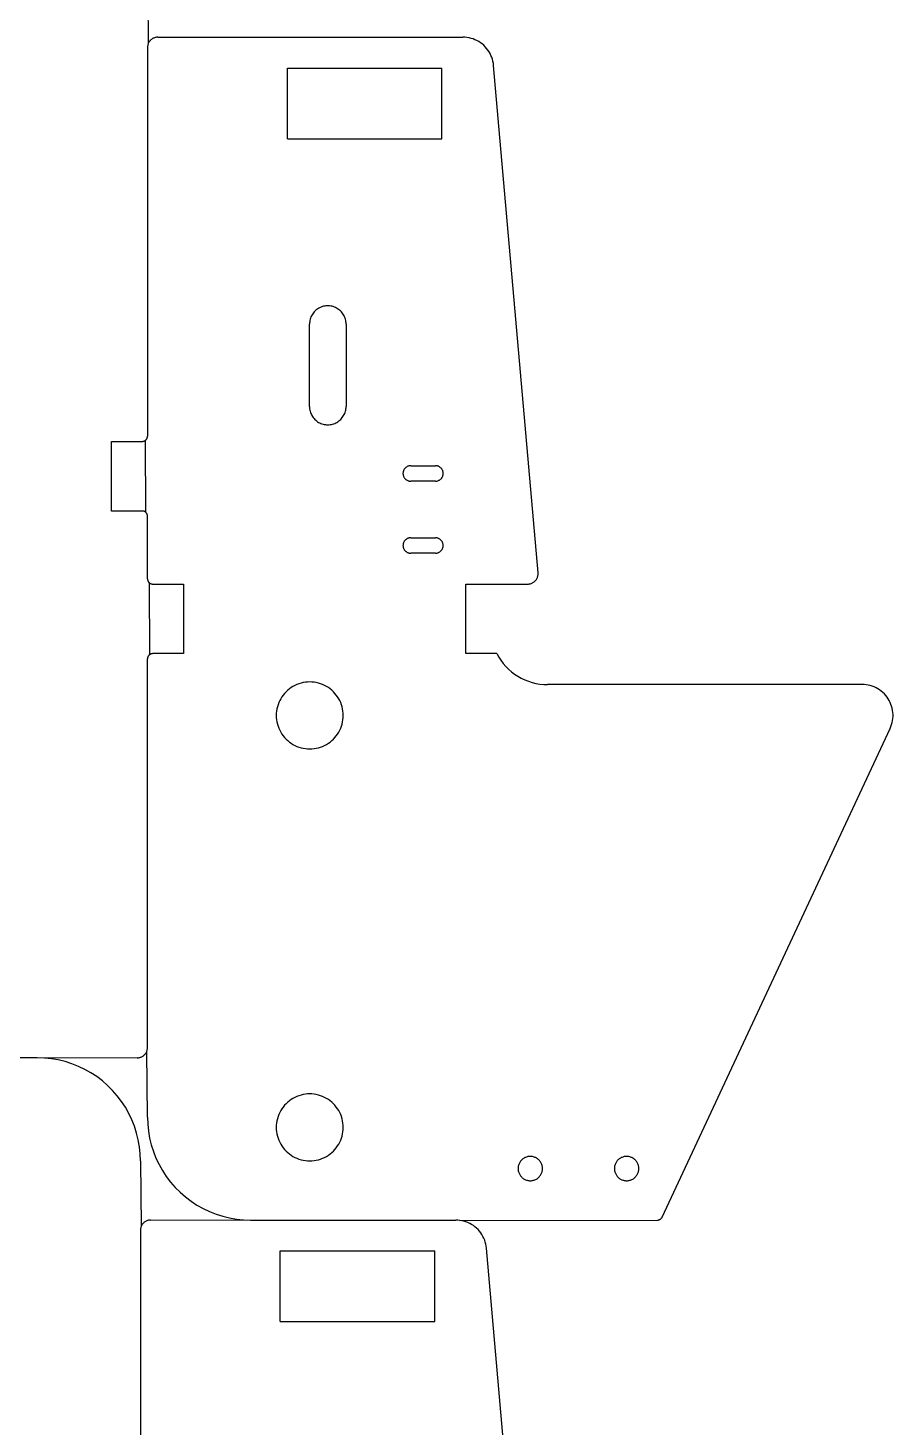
# Model space of a CAD drawing. Extents: x -22.1 to 21.9, y -13.2 to 13.2.
# Drawn here: x 13.23 to 16.53, y 4.77 to 10.12 of the extents above; entities that cross this region are included whole.
import ezdxf

# ---------------------------------------------------------------- set-up
doc = ezdxf.new("R2010")
doc.units = 0
doc.header["$MEASUREMENT"] = 0
doc.layers.get('0').update_dxf_attribs({"linetype": 'CONTINUOUS'})

msp = doc.modelspace()

# ---------------------------------------------------------------- linework, layer by layer
for p, q in [((13.6836, 10.3117), (13.6866, 10.0609)), ((13.685, 10.056), (13.6844, 10.0535)), ((13.6857, 10.0585), (13.685, 10.056)), ((13.6866, 10.0609), (13.6857, 10.0585)), ((13.6877, 10.0632), (13.6866, 10.0609)), ((13.6889, 10.0655), (13.6877, 10.0632)), ((13.6903, 10.0677), (13.6889, 10.0655)), ((13.6918, 10.0698), (13.6903, 10.0677)), ((13.6934, 10.0718), (13.6918, 10.0698)), ((13.6952, 10.0737), (13.6934, 10.0718)), ((13.6971, 10.0754), (13.6952, 10.0737)), ((13.6991, 10.0771), (13.6971, 10.0754)), ((13.7011, 10.0786), (13.6991, 10.0771)), ((13.7033, 10.0799), (13.7011, 10.0786)), ((13.7056, 10.0811), (13.7033, 10.0799)), ((13.708, 10.0822), (13.7056, 10.0811)), ((13.7104, 10.0831), (13.708, 10.0822)), ((13.7128, 10.0838), (13.7104, 10.0831)), ((13.7153, 10.0844), (13.7128, 10.0838)), ((13.7179, 10.0848), (13.7153, 10.0844)), ((13.7204, 10.0851), (13.7179, 10.0848)), ((13.723, 10.0852), (13.7204, 10.0851)), ((13.723, 10.0852), (14.8886, 10.0852)), ((14.8965, 10.0849), (14.8886, 10.0852)), ((14.9045, 10.0841), (14.8965, 10.0849)), ((14.9123, 10.0828), (14.9045, 10.0841)), ((14.9201, 10.0809), (14.9123, 10.0828)), ((14.9277, 10.0785), (14.9201, 10.0809)), ((14.9351, 10.0757), (14.9277, 10.0785)), ((14.9423, 10.0723), (14.9351, 10.0757)), ((14.9493, 10.0684), (14.9423, 10.0723)), ((14.956, 10.0641), (14.9493, 10.0684)), ((14.9623, 10.0593), (14.956, 10.0641)), ((14.9684, 10.0542), (14.9623, 10.0593)), ((13.6837, 10.0484), (13.6836, 10.0458)), ((13.6836, 10.0458), (13.6836, 8.5597)), ((13.684, 10.051), (13.6837, 10.0484)), ((13.6844, 10.0535), (13.684, 10.051)), ((14.9741, 10.0486), (14.9684, 10.0542)), ((14.9794, 10.0426), (14.9741, 10.0486)), ((14.9843, 10.0363), (14.9794, 10.0426)), ((14.9887, 10.0297), (14.9843, 10.0363)), ((14.9927, 10.0229), (14.9887, 10.0297)), ((14.9962, 10.0157), (14.9927, 10.0229)), ((14.9993, 10.0084), (14.9962, 10.0157)), ((15.0018, 10.0008), (14.9993, 10.0084)), ((14.2185, 9.6971), (14.2185, 9.9671)), ((14.2185, 9.9671), (14.809, 9.9671)), ((14.809, 9.6971), (14.809, 9.9671)), ((15.0038, 9.9931), (15.0018, 10.0008)), ((15.0053, 9.9853), (15.0038, 9.9931)), ((15.0063, 9.9774), (15.0053, 9.9853)), ((15.176, 8.0375), (15.0063, 9.9774)), ((14.2185, 9.6971), (14.809, 9.6971)), ((14.3275, 9.0418), (14.324, 9.0386)), ((14.3312, 9.0447), (14.3275, 9.0418)), ((14.335, 9.0473), (14.3312, 9.0447)), ((14.339, 9.0497), (14.335, 9.0473)), ((14.3432, 9.0518), (14.339, 9.0497)), ((14.3475, 9.0536), (14.3432, 9.0518)), ((14.3519, 9.0552), (14.3475, 9.0536)), ((14.3564, 9.0564), (14.3519, 9.0552)), ((14.361, 9.0573), (14.3564, 9.0564)), ((14.3656, 9.0579), (14.361, 9.0573)), ((14.3703, 9.0583), (14.3656, 9.0579)), ((14.375, 9.0583), (14.3703, 9.0583)), ((14.3796, 9.0579), (14.375, 9.0583)), ((14.3842, 9.0573), (14.3796, 9.0579)), ((14.3888, 9.0564), (14.3842, 9.0573)), ((14.3933, 9.0552), (14.3888, 9.0564)), ((14.3977, 9.0536), (14.3933, 9.0552)), ((14.402, 9.0518), (14.3977, 9.0536)), ((14.4062, 9.0497), (14.402, 9.0518)), ((14.4102, 9.0473), (14.4062, 9.0497)), ((14.4141, 9.0447), (14.4102, 9.0473)), ((14.4177, 9.0418), (14.4141, 9.0447)), ((14.4212, 9.0386), (14.4177, 9.0418)), ((14.3029, 8.9931), (14.3027, 8.9884)), ((14.3027, 8.6735), (14.3027, 8.9884)), ((14.3034, 8.9977), (14.3029, 8.9931)), ((14.3041, 9.0023), (14.3034, 8.9977)), ((14.3052, 9.0069), (14.3041, 9.0023)), ((14.3066, 9.0113), (14.3052, 9.0069)), ((14.3083, 9.0157), (14.3066, 9.0113)), ((14.3103, 9.0199), (14.3083, 9.0157)), ((14.3125, 9.024), (14.3103, 9.0199)), ((14.315, 9.028), (14.3125, 9.024)), ((14.3178, 9.0317), (14.315, 9.028)), ((14.3208, 9.0353), (14.3178, 9.0317)), ((14.324, 9.0386), (14.3208, 9.0353)), ((14.4245, 9.0353), (14.4212, 9.0386)), ((14.4275, 9.0317), (14.4245, 9.0353)), ((14.4302, 9.028), (14.4275, 9.0317)), ((14.4328, 9.024), (14.4302, 9.028)), ((14.435, 9.0199), (14.4328, 9.024)), ((14.437, 9.0157), (14.435, 9.0199)), ((14.4386, 9.0113), (14.437, 9.0157)), ((14.44, 9.0069), (14.4386, 9.0113)), ((14.4411, 9.0023), (14.44, 9.0069)), ((14.4419, 8.9977), (14.4411, 9.0023)), ((14.4423, 8.9931), (14.4419, 8.9977)), ((14.4425, 8.9884), (14.4423, 8.9931)), ((14.4425, 8.9884), (14.4425, 8.6735)), ((14.3027, 8.6735), (14.3029, 8.6689)), ((14.3029, 8.6689), (14.3033, 8.6643)), ((14.4419, 8.6643), (14.4424, 8.6689)), ((14.4424, 8.6689), (14.4425, 8.6735)), ((14.3033, 8.6643), (14.3041, 8.6598)), ((14.3041, 8.6598), (14.3051, 8.6554)), ((14.3051, 8.6554), (14.3065, 8.651)), ((14.3065, 8.651), (14.3081, 8.6467)), ((14.3081, 8.6467), (14.3099, 8.6425)), ((14.3099, 8.6425), (14.3121, 8.6385)), ((14.3121, 8.6385), (14.3145, 8.6346)), ((14.3145, 8.6346), (14.3172, 8.6309)), ((14.3172, 8.6309), (14.3201, 8.6274)), ((14.3201, 8.6274), (14.3232, 8.624)), ((14.3232, 8.624), (14.3265, 8.6209)), ((14.3265, 8.6209), (14.3301, 8.618)), ((14.3301, 8.618), (14.3338, 8.6153)), ((14.3338, 8.6153), (14.3377, 8.6129)), ((14.3377, 8.6129), (14.3417, 8.6108)), ((14.4035, 8.6108), (14.4076, 8.6129)), ((14.4076, 8.6129), (14.4114, 8.6153)), ((14.4114, 8.6153), (14.4152, 8.618)), ((14.4152, 8.618), (14.4187, 8.6209)), ((14.4187, 8.6209), (14.422, 8.624)), ((14.422, 8.624), (14.4252, 8.6274)), ((14.4252, 8.6274), (14.4281, 8.6309)), ((14.4281, 8.6309), (14.4307, 8.6346)), ((14.4307, 8.6346), (14.4331, 8.6385)), ((14.4331, 8.6385), (14.4353, 8.6425)), ((14.4353, 8.6425), (14.4372, 8.6467)), ((14.4372, 8.6467), (14.4388, 8.651)), ((14.4388, 8.651), (14.4401, 8.6554)), ((14.4401, 8.6554), (14.4412, 8.6598)), ((14.4412, 8.6598), (14.4419, 8.6643)), ((13.6835, 8.5571), (13.6836, 8.5584)), ((13.6836, 8.5584), (13.6836, 8.5597)), ((14.3417, 8.6108), (14.3459, 8.6089)), ((14.3459, 8.6089), (14.3502, 8.6073)), ((14.3502, 8.6073), (14.3545, 8.606)), ((14.3545, 8.606), (14.359, 8.6049)), ((14.359, 8.6049), (14.3635, 8.6042)), ((14.3635, 8.6042), (14.3681, 8.6037)), ((14.3681, 8.6037), (14.3726, 8.6036)), ((14.3726, 8.6036), (14.3772, 8.6037)), ((14.3772, 8.6037), (14.3817, 8.6042)), ((14.3817, 8.6042), (14.3863, 8.6049)), ((14.3863, 8.6049), (14.3907, 8.606)), ((14.3907, 8.606), (14.3951, 8.6073)), ((14.3951, 8.6073), (14.3994, 8.6089)), ((14.3994, 8.6089), (14.4035, 8.6108)), ((13.5459, 8.2739), (13.5459, 8.54)), ((13.5459, 8.54), (13.664, 8.54)), ((13.664, 8.54), (13.6653, 8.5401)), ((13.6653, 8.5401), (13.6665, 8.5402)), ((13.6665, 8.5402), (13.6678, 8.5404)), ((13.6678, 8.5404), (13.6691, 8.5407)), ((13.6691, 8.5407), (13.6703, 8.5411)), ((13.6703, 8.5411), (13.6715, 8.5415)), ((13.6715, 8.5415), (13.6727, 8.5421)), ((13.6727, 8.5421), (13.6738, 8.5427)), ((13.6738, 8.5427), (13.6749, 8.5434)), ((13.6749, 8.5434), (13.6759, 8.5441)), ((13.6759, 8.5441), (13.6769, 8.5449)), ((13.6774, 8.2686), (13.6759, 8.5441)), ((13.6769, 8.5449), (13.6779, 8.5458)), ((13.6779, 8.5458), (13.6788, 8.5467)), ((13.6788, 8.5467), (13.6796, 8.5477)), ((13.6796, 8.5477), (13.6803, 8.5488)), ((13.6803, 8.5488), (13.681, 8.5499)), ((13.681, 8.5499), (13.6816, 8.551)), ((13.6816, 8.551), (13.6821, 8.5522)), ((13.6821, 8.5522), (13.6826, 8.5534)), ((13.6826, 8.5534), (13.683, 8.5546)), ((13.683, 8.5546), (13.6833, 8.5559)), ((13.6833, 8.5559), (13.6835, 8.5571)), ((14.6602, 8.4205), (14.66, 8.4185)), ((14.66, 8.4185), (14.66, 8.4166)), ((14.66, 8.4166), (14.6602, 8.4146)), ((14.6604, 8.4225), (14.6602, 8.4205)), ((14.6602, 8.4146), (14.6604, 8.4126)), ((14.6608, 8.4244), (14.6604, 8.4225)), ((14.6604, 8.4126), (14.6608, 8.4107)), ((14.6614, 8.4263), (14.6608, 8.4244)), ((14.6608, 8.4107), (14.6614, 8.4088)), ((14.662, 8.4282), (14.6614, 8.4263)), ((14.6614, 8.4088), (14.662, 8.4069)), ((14.6628, 8.43), (14.662, 8.4282)), ((14.662, 8.4069), (14.6628, 8.4051)), ((14.6637, 8.4317), (14.6628, 8.43)), ((14.6628, 8.4051), (14.6637, 8.4034)), ((14.6647, 8.4334), (14.6637, 8.4317)), ((14.6637, 8.4034), (14.6647, 8.4017)), ((14.6658, 8.4351), (14.6647, 8.4334)), ((14.6647, 8.4017), (14.6658, 8.4)), ((14.667, 8.4366), (14.6658, 8.4351)), ((14.6658, 8.4), (14.667, 8.3985)), ((14.6683, 8.4381), (14.667, 8.4366)), ((14.667, 8.3985), (14.6683, 8.397)), ((14.6697, 8.4394), (14.6683, 8.4381)), ((14.6713, 8.4407), (14.6697, 8.4394)), ((14.6728, 8.4419), (14.6713, 8.4407)), ((14.6745, 8.443), (14.6728, 8.4419)), ((14.6762, 8.4439), (14.6745, 8.443)), ((14.678, 8.4447), (14.6762, 8.4439)), ((14.6799, 8.4454), (14.678, 8.4447)), ((14.6818, 8.446), (14.6799, 8.4454)), ((14.6837, 8.4465), (14.6818, 8.446)), ((14.6856, 8.4468), (14.6837, 8.4465)), ((14.6876, 8.447), (14.6856, 8.4468)), ((14.6896, 8.4471), (14.6876, 8.447)), ((14.6896, 8.4471), (14.784, 8.4471)), ((14.786, 8.447), (14.784, 8.4471)), ((14.788, 8.4468), (14.786, 8.447)), ((14.7899, 8.4465), (14.788, 8.4468)), ((14.7918, 8.446), (14.7899, 8.4465)), ((14.7937, 8.4454), (14.7918, 8.446)), ((14.7956, 8.4447), (14.7937, 8.4454)), ((14.7974, 8.4439), (14.7956, 8.4447)), ((14.7991, 8.443), (14.7974, 8.4439)), ((14.8008, 8.4419), (14.7991, 8.443)), ((14.8023, 8.4407), (14.8008, 8.4419)), ((14.8038, 8.4394), (14.8023, 8.4407)), ((14.8053, 8.4381), (14.8038, 8.4394)), ((14.8066, 8.4366), (14.8053, 8.4381)), ((14.8053, 8.397), (14.8066, 8.3985)), ((14.8078, 8.4351), (14.8066, 8.4366)), ((14.8066, 8.3985), (14.8078, 8.4)), ((14.8089, 8.4334), (14.8078, 8.4351)), ((14.8078, 8.4), (14.8089, 8.4017)), ((14.8099, 8.4317), (14.8089, 8.4334)), ((14.8089, 8.4017), (14.8099, 8.4034)), ((14.8108, 8.43), (14.8099, 8.4317)), ((14.8099, 8.4034), (14.8108, 8.4051)), ((14.8116, 8.4282), (14.8108, 8.43)), ((14.8108, 8.4051), (14.8116, 8.4069)), ((14.8122, 8.4263), (14.8116, 8.4282)), ((14.8116, 8.4069), (14.8122, 8.4088)), ((14.8128, 8.4244), (14.8122, 8.4263)), ((14.8122, 8.4088), (14.8128, 8.4107)), ((14.8132, 8.4225), (14.8128, 8.4244)), ((14.8128, 8.4107), (14.8132, 8.4126)), ((14.8134, 8.4205), (14.8132, 8.4225)), ((14.8132, 8.4126), (14.8134, 8.4146)), ((14.8136, 8.4185), (14.8134, 8.4205)), ((14.8134, 8.4146), (14.8136, 8.4166)), ((14.8136, 8.4166), (14.8136, 8.4185)), ((14.6683, 8.397), (14.6697, 8.3956)), ((14.6697, 8.3956), (14.6713, 8.3944)), ((14.6713, 8.3944), (14.6728, 8.3932)), ((14.6728, 8.3932), (14.6745, 8.3921)), ((14.6745, 8.3921), (14.6762, 8.3912)), ((14.6762, 8.3912), (14.678, 8.3904)), ((14.678, 8.3904), (14.6799, 8.3897)), ((14.6799, 8.3897), (14.6818, 8.3891)), ((14.6818, 8.3891), (14.6837, 8.3886)), ((14.6837, 8.3886), (14.6856, 8.3883)), ((14.6856, 8.3883), (14.6876, 8.3881)), ((14.6876, 8.3881), (14.6896, 8.388)), ((14.784, 8.388), (14.6896, 8.388)), ((14.784, 8.388), (14.786, 8.3881)), ((14.786, 8.3881), (14.788, 8.3883)), ((14.788, 8.3883), (14.7899, 8.3886)), ((14.7899, 8.3886), (14.7918, 8.3891)), ((14.7918, 8.3891), (14.7937, 8.3897)), ((14.7937, 8.3897), (14.7956, 8.3904)), ((14.7956, 8.3904), (14.7974, 8.3912)), ((14.7974, 8.3912), (14.7991, 8.3921)), ((14.7991, 8.3921), (14.8008, 8.3932)), ((14.8008, 8.3932), (14.8023, 8.3944)), ((14.8023, 8.3944), (14.8038, 8.3956)), ((14.8038, 8.3956), (14.8053, 8.397)), ((13.664, 8.2739), (13.5459, 8.2739)), ((13.6653, 8.2738), (13.664, 8.2739)), ((13.6666, 8.2737), (13.6653, 8.2738)), ((13.668, 8.2735), (13.6666, 8.2737)), ((13.6693, 8.2732), (13.668, 8.2735)), ((13.6706, 8.2728), (13.6693, 8.2732)), ((13.6718, 8.2723), (13.6706, 8.2728)), ((13.673, 8.2717), (13.6718, 8.2723)), ((13.6742, 8.271), (13.673, 8.2717)), ((13.6753, 8.2703), (13.6742, 8.271)), ((13.6764, 8.2695), (13.6753, 8.2703)), ((13.6774, 8.2686), (13.6764, 8.2695)), ((13.6783, 8.2676), (13.6774, 8.2686)), ((13.6792, 8.2666), (13.6783, 8.2676)), ((13.68, 8.2656), (13.6792, 8.2666)), ((13.6808, 8.2644), (13.68, 8.2656)), ((13.6814, 8.2633), (13.6808, 8.2644)), ((13.682, 8.262), (13.6814, 8.2633)), ((13.6825, 8.2608), (13.682, 8.262)), ((13.6829, 8.2595), (13.6825, 8.2608)), ((13.6832, 8.2582), (13.6829, 8.2595)), ((13.6835, 8.2569), (13.6832, 8.2582)), ((13.6836, 8.2556), (13.6835, 8.2569)), ((13.6836, 8.2542), (13.6836, 8.2556)), ((13.6836, 8.0144), (13.6836, 8.2542)), ((14.6601, 8.1439), (14.66, 8.142)), ((14.66, 8.142), (14.6601, 8.14)), ((14.6603, 8.1458), (14.6601, 8.1439)), ((14.6601, 8.14), (14.6603, 8.1381)), ((14.6606, 8.1477), (14.6603, 8.1458)), ((14.6603, 8.1381), (14.6606, 8.1362)), ((14.661, 8.1496), (14.6606, 8.1477)), ((14.6606, 8.1362), (14.661, 8.1343)), ((14.6616, 8.1514), (14.661, 8.1496)), ((14.661, 8.1343), (14.6616, 8.1325)), ((14.6623, 8.1533), (14.6616, 8.1514)), ((14.6616, 8.1325), (14.6623, 8.1307)), ((14.6631, 8.155), (14.6623, 8.1533)), ((14.6623, 8.1307), (14.6631, 8.1289)), ((14.664, 8.1567), (14.6631, 8.155)), ((14.665, 8.1584), (14.664, 8.1567)), ((14.6661, 8.1599), (14.665, 8.1584)), ((14.6674, 8.1614), (14.6661, 8.1599)), ((14.6687, 8.1628), (14.6674, 8.1614)), ((14.6701, 8.1642), (14.6687, 8.1628)), ((14.6716, 8.1654), (14.6701, 8.1642)), ((14.6731, 8.1665), (14.6716, 8.1654)), ((14.6748, 8.1675), (14.6731, 8.1665)), ((14.6765, 8.1684), (14.6748, 8.1675)), ((14.6783, 8.1692), (14.6765, 8.1684)), ((14.6801, 8.1699), (14.6783, 8.1692)), ((14.6819, 8.1705), (14.6801, 8.1699)), ((14.6838, 8.1709), (14.6819, 8.1705)), ((14.6857, 8.1712), (14.6838, 8.1709)), ((14.6876, 8.1714), (14.6857, 8.1712)), ((14.6896, 8.1715), (14.6876, 8.1714)), ((14.6896, 8.1715), (14.784, 8.1715)), ((14.786, 8.1714), (14.784, 8.1715)), ((14.7879, 8.1712), (14.786, 8.1714)), ((14.7898, 8.1709), (14.7879, 8.1712)), ((14.7917, 8.1705), (14.7898, 8.1709)), ((14.7935, 8.1699), (14.7917, 8.1705)), ((14.7953, 8.1692), (14.7935, 8.1699)), ((14.7971, 8.1684), (14.7953, 8.1692)), ((14.7988, 8.1675), (14.7971, 8.1684)), ((14.8004, 8.1665), (14.7988, 8.1675)), ((14.802, 8.1654), (14.8004, 8.1665)), ((14.8035, 8.1642), (14.802, 8.1654)), ((14.8049, 8.1628), (14.8035, 8.1642)), ((14.8062, 8.1614), (14.8049, 8.1628)), ((14.8075, 8.1599), (14.8062, 8.1614)), ((14.8086, 8.1584), (14.8075, 8.1599)), ((14.8096, 8.1567), (14.8086, 8.1584)), ((14.8105, 8.155), (14.8096, 8.1567)), ((14.8113, 8.1533), (14.8105, 8.155)), ((14.8105, 8.1289), (14.8113, 8.1307)), ((14.812, 8.1514), (14.8113, 8.1533)), ((14.8113, 8.1307), (14.812, 8.1325)), ((14.8126, 8.1496), (14.812, 8.1514)), ((14.812, 8.1325), (14.8126, 8.1343)), ((14.813, 8.1477), (14.8126, 8.1496)), ((14.8126, 8.1343), (14.813, 8.1362)), ((14.8133, 8.1458), (14.813, 8.1477)), ((14.813, 8.1362), (14.8133, 8.1381)), ((14.8135, 8.1439), (14.8133, 8.1458)), ((14.8133, 8.1381), (14.8135, 8.14)), ((14.8136, 8.142), (14.8135, 8.1439)), ((14.8135, 8.14), (14.8136, 8.142)), ((14.6631, 8.1289), (14.664, 8.1272)), ((14.664, 8.1272), (14.665, 8.1256)), ((14.665, 8.1256), (14.6661, 8.124)), ((14.6661, 8.124), (14.6674, 8.1225)), ((14.6674, 8.1225), (14.6687, 8.1211)), ((14.6687, 8.1211), (14.6701, 8.1198)), ((14.6701, 8.1198), (14.6716, 8.1185)), ((14.6716, 8.1185), (14.6731, 8.1174)), ((14.6731, 8.1174), (14.6748, 8.1164)), ((14.6748, 8.1164), (14.6765, 8.1155)), ((14.6765, 8.1155), (14.6783, 8.1147)), ((14.6783, 8.1147), (14.6801, 8.114)), ((14.6801, 8.114), (14.6819, 8.1134)), ((14.6819, 8.1134), (14.6838, 8.113)), ((14.6838, 8.113), (14.6857, 8.1127)), ((14.6857, 8.1127), (14.6876, 8.1125)), ((14.6876, 8.1125), (14.6896, 8.1124)), ((14.784, 8.1124), (14.6896, 8.1124)), ((14.784, 8.1124), (14.786, 8.1125)), ((14.786, 8.1125), (14.7879, 8.1127)), ((14.7879, 8.1127), (14.7898, 8.113)), ((14.7898, 8.113), (14.7917, 8.1134)), ((14.7917, 8.1134), (14.7935, 8.114)), ((14.7935, 8.114), (14.7953, 8.1147)), ((14.7953, 8.1147), (14.7971, 8.1155)), ((14.7971, 8.1155), (14.7988, 8.1164)), ((14.7988, 8.1164), (14.8004, 8.1174)), ((14.8004, 8.1174), (14.802, 8.1185)), ((14.802, 8.1185), (14.8035, 8.1198)), ((14.8035, 8.1198), (14.8049, 8.1211)), ((14.8049, 8.1211), (14.8062, 8.1225)), ((14.8062, 8.1225), (14.8075, 8.124)), ((14.8075, 8.124), (14.8086, 8.1256)), ((14.8086, 8.1256), (14.8096, 8.1272)), ((14.8096, 8.1272), (14.8105, 8.1289)), ((15.1742, 8.022), (15.1749, 8.0246)), ((15.1749, 8.0246), (15.1755, 8.0271)), ((15.1755, 8.0271), (15.1759, 8.0297)), ((15.1759, 8.0297), (15.1761, 8.0323)), ((15.1761, 8.0349), (15.176, 8.0375)), ((15.1761, 8.0323), (15.1761, 8.0349)), ((13.6836, 8.0144), (13.6837, 8.0131)), ((13.6837, 8.0131), (13.6838, 8.0117)), ((13.6838, 8.0117), (13.6841, 8.0104)), ((13.6838, 8.0117), (13.6844, 8.0091)), ((13.6841, 8.0104), (13.6844, 8.0091)), ((13.6844, 8.0091), (13.6848, 8.0078)), ((13.6844, 8.0091), (13.6853, 8.0066)), ((13.6848, 8.0078), (13.6853, 8.0066)), ((13.6853, 8.0066), (13.6859, 8.0053)), ((13.6859, 8.0053), (13.6865, 8.0042)), ((13.6865, 8.0042), (13.6873, 8.003)), ((13.6873, 8.003), (13.6881, 8.002)), ((13.6881, 8.002), (13.6889, 8.001)), ((13.6889, 8.001), (13.6899, 8)), ((13.6899, 8), (13.6909, 7.9991)), ((13.6899, 8), (13.6913, 7.7245)), ((13.6909, 7.9991), (13.692, 7.9983)), ((13.692, 7.9983), (13.6931, 7.9976)), ((13.6931, 7.9976), (13.6943, 7.9969)), ((13.6943, 7.9969), (13.6955, 7.9963)), ((13.6955, 7.9963), (13.6967, 7.9959)), ((13.6967, 7.9959), (13.698, 7.9954)), ((13.698, 7.9954), (13.6993, 7.9951)), ((13.6993, 7.9951), (13.7007, 7.9949)), ((13.7007, 7.9949), (13.702, 7.9948)), ((13.702, 7.9948), (13.7033, 7.9947)), ((13.7033, 7.9947), (13.8214, 7.9947)), ((13.8214, 7.9947), (13.8214, 7.7286)), ((14.9002, 7.7286), (14.9002, 7.9947)), ((14.9002, 7.9947), (15.1367, 7.9947)), ((15.1367, 7.9947), (15.1394, 7.9948)), ((15.1394, 7.9948), (15.142, 7.9951)), ((15.142, 7.9951), (15.1445, 7.9955)), ((15.1445, 7.9955), (15.1471, 7.9961)), ((15.1471, 7.9961), (15.1496, 7.9969)), ((15.1496, 7.9969), (15.152, 7.9978)), ((15.152, 7.9978), (15.1544, 7.9989)), ((15.1544, 7.9989), (15.1567, 8.0001)), ((15.1567, 8.0001), (15.1589, 8.0015)), ((15.1589, 8.0015), (15.161, 8.0031)), ((15.161, 8.0031), (15.163, 8.0047)), ((15.163, 8.0047), (15.1649, 8.0065)), ((15.1649, 8.0065), (15.1666, 8.0085)), ((15.1666, 8.0085), (15.1683, 8.0105)), ((15.1683, 8.0105), (15.1698, 8.0126)), ((15.1698, 8.0126), (15.1711, 8.0149)), ((15.1711, 8.0149), (15.1723, 8.0172)), ((15.1723, 8.0172), (15.1734, 8.0196)), ((15.1734, 8.0196), (15.1742, 8.022)), ((13.6837, 7.7102), (13.6836, 7.7089)), ((13.6836, 6.2228), (13.6836, 7.7089)), ((13.6838, 7.7115), (13.6837, 7.7102)), ((13.684, 7.7127), (13.6838, 7.7115)), ((13.6843, 7.714), (13.684, 7.7127)), ((13.6851, 7.7164), (13.6843, 7.714)), ((13.6847, 7.7152), (13.6843, 7.714)), ((13.6851, 7.7164), (13.6847, 7.7152)), ((13.6857, 7.7176), (13.6851, 7.7164)), ((13.6863, 7.7187), (13.6857, 7.7176)), ((13.687, 7.7198), (13.6863, 7.7187)), ((13.6877, 7.7209), (13.687, 7.7198)), ((13.6885, 7.7219), (13.6877, 7.7209)), ((13.6894, 7.7228), (13.6885, 7.7219)), ((13.6904, 7.7237), (13.6894, 7.7228)), ((13.6913, 7.7245), (13.6904, 7.7237)), ((13.6924, 7.7253), (13.6913, 7.7245)), ((13.6935, 7.7259), (13.6924, 7.7253)), ((13.6946, 7.7265), (13.6935, 7.7259)), ((13.6958, 7.7271), (13.6946, 7.7265)), ((13.697, 7.7275), (13.6958, 7.7271)), ((13.6982, 7.7279), (13.697, 7.7275)), ((13.6995, 7.7282), (13.6982, 7.7279)), ((13.7008, 7.7284), (13.6995, 7.7282)), ((13.702, 7.7285), (13.7008, 7.7284)), ((13.7033, 7.7286), (13.702, 7.7285)), ((13.8214, 7.7286), (13.7033, 7.7286)), ((15.0183, 7.7286), (14.9002, 7.7286)), ((15.0183, 7.7286), (15.0256, 7.7156)), ((15.0256, 7.7156), (15.0338, 7.7031)), ((15.0338, 7.7031), (15.0428, 7.6912)), ((15.0428, 7.6912), (15.0526, 7.6799)), ((15.0526, 7.6799), (15.0632, 7.6693)), ((15.0632, 7.6693), (15.0744, 7.6595)), ((15.0744, 7.6595), (15.0863, 7.6505)), ((15.0863, 7.6505), (15.0988, 7.6423)), ((14.2326, 7.5987), (14.2258, 7.5939)), ((14.2397, 7.6032), (14.2326, 7.5987)), ((14.2471, 7.6071), (14.2397, 7.6032)), ((14.2548, 7.6106), (14.2471, 7.6071)), ((14.2626, 7.6135), (14.2548, 7.6106)), ((14.2706, 7.6159), (14.2626, 7.6135)), ((14.2788, 7.6178), (14.2706, 7.6159)), ((14.287, 7.6192), (14.2788, 7.6178)), ((14.2954, 7.62), (14.287, 7.6192)), ((14.3037, 7.6203), (14.2954, 7.62)), ((14.3121, 7.62), (14.3037, 7.6203)), ((14.3204, 7.6192), (14.3121, 7.62)), ((14.3287, 7.6178), (14.3204, 7.6192)), ((14.3368, 7.6159), (14.3287, 7.6178)), ((14.3449, 7.6135), (14.3368, 7.6159)), ((14.3527, 7.6106), (14.3449, 7.6135)), ((14.3603, 7.6071), (14.3527, 7.6106)), ((14.3677, 7.6032), (14.3603, 7.6071)), ((14.3748, 7.5987), (14.3677, 7.6032)), ((14.3816, 7.5939), (14.3748, 7.5987)), ((15.0988, 7.6423), (15.1118, 7.635)), ((15.1118, 7.635), (15.1253, 7.6286)), ((15.1253, 7.6286), (15.1392, 7.6231)), ((15.1392, 7.6231), (15.1534, 7.6186)), ((15.1534, 7.6186), (15.1679, 7.615)), ((15.1679, 7.615), (15.1826, 7.6125)), ((15.1826, 7.6125), (15.1975, 7.611)), ((15.1975, 7.611), (15.2124, 7.6105)), ((16.4143, 7.6105), (15.2124, 7.6105)), ((16.4222, 7.6102), (16.4143, 7.6105)), ((16.43, 7.6094), (16.4222, 7.6102)), ((16.4378, 7.6081), (16.43, 7.6094)), ((16.4455, 7.6063), (16.4378, 7.6081)), ((16.453, 7.6039), (16.4455, 7.6063)), ((16.4604, 7.6011), (16.453, 7.6039)), ((16.4676, 7.5977), (16.4604, 7.6011)), ((16.4745, 7.5939), (16.4676, 7.5977)), ((14.189, 7.5489), (14.1855, 7.5413)), ((14.1929, 7.5563), (14.189, 7.5489)), ((14.1973, 7.5634), (14.1929, 7.5563)), ((14.2022, 7.5702), (14.1973, 7.5634)), ((14.2075, 7.5767), (14.2022, 7.5702)), ((14.2133, 7.5828), (14.2075, 7.5767)), ((14.2194, 7.5886), (14.2133, 7.5828)), ((14.2258, 7.5939), (14.2194, 7.5886)), ((14.3881, 7.5886), (14.3816, 7.5939)), ((14.3942, 7.5828), (14.3881, 7.5886)), ((14.3999, 7.5767), (14.3942, 7.5828)), ((14.4052, 7.5702), (14.3999, 7.5767)), ((14.4101, 7.5634), (14.4052, 7.5702)), ((14.4145, 7.5563), (14.4101, 7.5634)), ((14.4185, 7.5489), (14.4145, 7.5563)), ((14.4219, 7.5413), (14.4185, 7.5489)), ((16.4812, 7.5897), (16.4745, 7.5939)), ((16.4875, 7.585), (16.4812, 7.5897)), ((16.4935, 7.5799), (16.4875, 7.585)), ((16.4992, 7.5744), (16.4935, 7.5799)), ((16.5045, 7.5685), (16.4992, 7.5744)), ((16.5094, 7.5623), (16.5045, 7.5685)), ((16.5139, 7.5558), (16.5094, 7.5623)), ((16.5179, 7.549), (16.5139, 7.5558)), ((16.5214, 7.542), (16.5179, 7.549)), ((16.5245, 7.5347), (16.5214, 7.542)), ((14.176, 7.5007), (14.1758, 7.4924)), ((14.1758, 7.4924), (14.176, 7.484)), ((14.1769, 7.5091), (14.176, 7.5007)), ((14.1782, 7.5173), (14.1769, 7.5091)), ((14.1801, 7.5255), (14.1782, 7.5173)), ((14.1826, 7.5335), (14.1801, 7.5255)), ((14.1855, 7.5413), (14.1826, 7.5335)), ((14.4249, 7.5335), (14.4219, 7.5413)), ((14.4273, 7.5255), (14.4249, 7.5335)), ((14.4292, 7.5173), (14.4273, 7.5255)), ((14.4306, 7.5091), (14.4292, 7.5173)), ((14.4314, 7.5007), (14.4306, 7.5091)), ((14.4317, 7.4924), (14.4314, 7.5007)), ((14.4314, 7.484), (14.4317, 7.4924)), ((16.5271, 7.5272), (16.5245, 7.5347)), ((16.5292, 7.5196), (16.5271, 7.5272)), ((16.5307, 7.5118), (16.5292, 7.5196)), ((16.5318, 7.504), (16.5307, 7.5118)), ((16.5323, 7.4961), (16.5318, 7.504)), ((16.5318, 7.4803), (16.5323, 7.4882)), ((16.5323, 7.4882), (16.5323, 7.4961)), ((14.176, 7.484), (14.1769, 7.4757)), ((14.1769, 7.4757), (14.1782, 7.4674)), ((14.1782, 7.4674), (14.1801, 7.4592)), ((14.1801, 7.4592), (14.1826, 7.4512)), ((14.1826, 7.4512), (14.1855, 7.4434)), ((14.1855, 7.4434), (14.189, 7.4358)), ((14.189, 7.4358), (14.1929, 7.4284)), ((14.4145, 7.4284), (14.4185, 7.4358)), ((14.4185, 7.4358), (14.4219, 7.4434)), ((14.4219, 7.4434), (14.4249, 7.4512)), ((14.4249, 7.4512), (14.4273, 7.4592)), ((14.4273, 7.4592), (14.4292, 7.4674)), ((14.4292, 7.4674), (14.4306, 7.4757)), ((14.4306, 7.4757), (14.4314, 7.484)), ((15.6503, 5.5746), (16.5213, 7.4424)), ((16.5213, 7.4424), (16.5244, 7.4497)), ((16.5244, 7.4497), (16.527, 7.4572)), ((16.527, 7.4572), (16.5291, 7.4648)), ((16.5291, 7.4648), (16.5307, 7.4725)), ((16.5307, 7.4725), (16.5318, 7.4803)), ((14.1929, 7.4284), (14.1973, 7.4213)), ((14.1973, 7.4213), (14.2022, 7.4145)), ((14.2022, 7.4145), (14.2075, 7.408)), ((14.2075, 7.408), (14.2133, 7.4019)), ((14.2133, 7.4019), (14.2194, 7.3962)), ((14.2194, 7.3962), (14.2258, 7.3908)), ((14.2258, 7.3908), (14.2326, 7.386)), ((14.2326, 7.386), (14.2397, 7.3815)), ((14.2397, 7.3815), (14.2471, 7.3776)), ((14.3603, 7.3776), (14.3677, 7.3815)), ((14.3677, 7.3815), (14.3748, 7.386)), ((14.3748, 7.386), (14.3816, 7.3908)), ((14.3816, 7.3908), (14.3881, 7.3962)), ((14.3881, 7.3962), (14.3942, 7.4019)), ((14.3942, 7.4019), (14.3999, 7.408)), ((14.3999, 7.408), (14.4052, 7.4145)), ((14.4052, 7.4145), (14.4101, 7.4213)), ((14.4101, 7.4213), (14.4145, 7.4284)), ((14.2471, 7.3776), (14.2548, 7.3741)), ((14.2548, 7.3741), (14.2626, 7.3712)), ((14.2626, 7.3712), (14.2706, 7.3688)), ((14.2706, 7.3688), (14.2788, 7.3669)), ((14.2788, 7.3669), (14.287, 7.3655)), ((14.287, 7.3655), (14.2954, 7.3647)), ((14.2954, 7.3647), (14.3037, 7.3644)), ((14.3037, 7.3644), (14.3121, 7.3647)), ((14.3121, 7.3647), (14.3204, 7.3655)), ((14.3204, 7.3655), (14.3287, 7.3669)), ((14.3287, 7.3669), (14.3368, 7.3688)), ((14.3368, 7.3688), (14.3449, 7.3712)), ((14.3449, 7.3712), (14.3527, 7.3741)), ((14.3527, 7.3741), (14.3603, 7.3776)), ((13.6784, 6.2031), (13.6796, 6.2054)), ((13.6796, 6.2054), (13.6807, 6.2077)), ((13.6807, 6.2077), (13.6816, 6.2101)), ((13.6836, 5.9569), (13.6807, 6.2077)), ((13.6816, 6.2101), (13.6823, 6.2126)), ((13.6823, 6.2126), (13.6829, 6.2151)), ((13.6829, 6.2151), (13.6833, 6.2177)), ((13.6833, 6.2177), (13.6836, 6.2202)), ((13.6836, 6.2202), (13.6836, 6.2228)), ((13.2627, 6.1834), (12.4787, 6.1834)), ((13.2896, 6.1825), (13.2627, 6.1834)), ((13.6443, 6.1834), (13.2896, 6.1825)), ((13.3164, 6.1798), (13.2896, 6.1825)), ((13.3428, 6.1752), (13.3164, 6.1798)), ((13.369, 6.1688), (13.3428, 6.1752)), ((13.3946, 6.1607), (13.369, 6.1688)), ((13.4196, 6.1508), (13.3946, 6.1607)), ((13.4439, 6.1393), (13.4196, 6.1508)), ((13.6443, 6.1834), (13.6469, 6.1835)), ((13.6469, 6.1835), (13.6494, 6.1838)), ((13.6494, 6.1838), (13.652, 6.1842)), ((13.652, 6.1842), (13.6545, 6.1848)), ((13.6545, 6.1848), (13.6569, 6.1855)), ((13.6569, 6.1855), (13.6593, 6.1864)), ((13.6593, 6.1864), (13.6617, 6.1875)), ((13.6617, 6.1875), (13.664, 6.1887)), ((13.664, 6.1887), (13.6662, 6.1901)), ((13.6662, 6.1901), (13.6682, 6.1916)), ((13.6682, 6.1916), (13.6702, 6.1932)), ((13.6702, 6.1932), (13.6721, 6.195)), ((13.6721, 6.195), (13.6739, 6.1968)), ((13.6739, 6.1968), (13.6755, 6.1988)), ((13.6755, 6.1988), (13.677, 6.2009)), ((13.677, 6.2009), (13.6784, 6.2031)), ((13.4673, 6.1261), (13.4439, 6.1393)), ((13.4898, 6.1114), (13.4673, 6.1261)), ((13.5112, 6.0951), (13.4898, 6.1114)), ((13.5315, 6.0774), (13.5112, 6.0951)), ((13.5505, 6.0584), (13.5315, 6.0774)), ((13.5681, 6.0382), (13.5505, 6.0584)), ((14.287, 6.0444), (14.2788, 6.043)), ((14.2954, 6.0452), (14.287, 6.0444)), ((14.3037, 6.0455), (14.2954, 6.0452)), ((14.3121, 6.0452), (14.3037, 6.0455)), ((14.3204, 6.0444), (14.3121, 6.0452)), ((14.3287, 6.043), (14.3204, 6.0444)), ((13.5844, 6.0168), (13.5681, 6.0382)), ((13.5991, 5.9943), (13.5844, 6.0168)), ((13.6123, 5.9708), (13.5991, 5.9943)), ((14.2022, 5.9954), (14.1973, 5.9886)), ((14.2075, 6.0019), (14.2022, 5.9954)), ((14.2133, 6.008), (14.2075, 6.0019)), ((14.2194, 6.0137), (14.2133, 6.008)), ((14.2258, 6.0191), (14.2194, 6.0137)), ((14.2326, 6.0239), (14.2258, 6.0191)), ((14.2397, 6.0284), (14.2326, 6.0239)), ((14.2471, 6.0323), (14.2397, 6.0284)), ((14.2548, 6.0358), (14.2471, 6.0323)), ((14.2626, 6.0387), (14.2548, 6.0358)), ((14.2706, 6.0411), (14.2626, 6.0387)), ((14.2788, 6.043), (14.2706, 6.0411)), ((14.3368, 6.0411), (14.3287, 6.043)), ((14.3449, 6.0387), (14.3368, 6.0411)), ((14.3527, 6.0358), (14.3449, 6.0387)), ((14.3603, 6.0323), (14.3527, 6.0358)), ((14.3677, 6.0284), (14.3603, 6.0323)), ((14.3748, 6.0239), (14.3677, 6.0284)), ((14.3816, 6.0191), (14.3748, 6.0239)), ((14.3881, 6.0137), (14.3816, 6.0191)), ((14.3942, 6.008), (14.3881, 6.0137)), ((14.3999, 6.0019), (14.3942, 6.008)), ((14.4052, 5.9954), (14.3999, 6.0019)), ((14.4101, 5.9886), (14.4052, 5.9954)), ((13.6239, 5.9466), (13.6123, 5.9708)), ((13.6337, 5.9216), (13.6239, 5.9466)), ((13.6836, 5.9569), (13.6846, 5.9301)), ((14.1782, 5.9425), (14.1769, 5.9342)), ((14.1801, 5.9507), (14.1782, 5.9425)), ((14.1826, 5.9587), (14.1801, 5.9507)), ((14.1855, 5.9665), (14.1826, 5.9587)), ((14.189, 5.9741), (14.1855, 5.9665)), ((14.1929, 5.9815), (14.189, 5.9741)), ((14.1973, 5.9886), (14.1929, 5.9815)), ((14.4145, 5.9815), (14.4101, 5.9886)), ((14.4185, 5.9741), (14.4145, 5.9815)), ((14.4219, 5.9665), (14.4185, 5.9741)), ((14.4249, 5.9587), (14.4219, 5.9665)), ((14.4273, 5.9507), (14.4249, 5.9587)), ((14.4292, 5.9425), (14.4273, 5.9507)), ((14.4306, 5.9342), (14.4292, 5.9425)), ((13.6418, 5.8959), (13.6337, 5.9216)), ((13.6482, 5.8698), (13.6418, 5.8959)), ((13.6846, 5.9301), (13.6873, 5.9033)), ((13.6873, 5.9033), (13.6919, 5.8768)), ((14.176, 5.9259), (14.1758, 5.9175)), ((14.1758, 5.9175), (14.176, 5.9092)), ((14.1769, 5.9342), (14.176, 5.9259)), ((14.176, 5.9092), (14.1769, 5.9008)), ((14.1769, 5.9008), (14.1782, 5.8926)), ((14.1782, 5.8926), (14.1801, 5.8844)), ((14.1801, 5.8844), (14.1826, 5.8764)), ((14.4249, 5.8764), (14.4273, 5.8844)), ((14.4273, 5.8844), (14.4292, 5.8926)), ((14.4292, 5.8926), (14.4306, 5.9008)), ((14.4314, 5.9259), (14.4306, 5.9342)), ((14.4306, 5.9008), (14.4314, 5.9092)), ((14.4317, 5.9175), (14.4314, 5.9259)), ((14.4314, 5.9092), (14.4317, 5.9175)), ((13.6528, 5.8433), (13.6482, 5.8698)), ((13.6555, 5.8166), (13.6528, 5.8433)), ((13.6919, 5.8768), (13.6982, 5.8507)), ((13.6982, 5.8507), (13.7064, 5.8251)), ((14.1826, 5.8764), (14.1855, 5.8686)), ((14.1855, 5.8686), (14.189, 5.861)), ((14.189, 5.861), (14.1929, 5.8536)), ((14.1929, 5.8536), (14.1973, 5.8465)), ((14.1973, 5.8465), (14.2022, 5.8397)), ((14.2022, 5.8397), (14.2075, 5.8332)), ((14.2075, 5.8332), (14.2133, 5.8271)), ((14.3942, 5.8271), (14.3999, 5.8332)), ((14.3999, 5.8332), (14.4052, 5.8397)), ((14.4052, 5.8397), (14.4101, 5.8465)), ((14.4101, 5.8465), (14.4145, 5.8536)), ((14.4145, 5.8536), (14.4185, 5.861)), ((14.4185, 5.861), (14.4219, 5.8686)), ((14.4219, 5.8686), (14.4249, 5.8764)), ((13.6564, 5.7897), (13.6555, 5.8166)), ((13.6564, 5.7897), (13.6594, 5.5389)), ((13.7064, 5.8251), (13.7162, 5.8001)), ((13.7162, 5.8001), (13.7278, 5.7758)), ((14.2133, 5.8271), (14.2194, 5.8213)), ((14.2194, 5.8213), (14.2258, 5.816)), ((14.2258, 5.816), (14.2326, 5.8112)), ((14.2326, 5.8112), (14.2397, 5.8067)), ((14.2397, 5.8067), (14.2471, 5.8028)), ((14.2471, 5.8028), (14.2548, 5.7993)), ((14.2548, 5.7993), (14.2626, 5.7964)), ((14.2626, 5.7964), (14.2706, 5.794)), ((14.2706, 5.794), (14.2788, 5.7921)), ((14.2788, 5.7921), (14.287, 5.7907)), ((14.287, 5.7907), (14.2954, 5.7899)), ((14.2954, 5.7899), (14.3037, 5.7896)), ((14.3037, 5.7896), (14.3121, 5.7899)), ((14.3121, 5.7899), (14.3204, 5.7907)), ((14.3204, 5.7907), (14.3287, 5.7921)), ((14.3287, 5.7921), (14.3368, 5.794)), ((14.3368, 5.794), (14.3449, 5.7964)), ((14.3449, 5.7964), (14.3527, 5.7993)), ((14.3527, 5.7993), (14.3603, 5.8028)), ((14.3603, 5.8028), (14.3677, 5.8067)), ((14.3677, 5.8067), (14.3748, 5.8112)), ((14.3748, 5.8112), (14.3816, 5.816)), ((14.3816, 5.816), (14.3881, 5.8213)), ((14.3881, 5.8213), (14.3942, 5.8271)), ((15.1034, 5.7779), (15.1023, 5.775)), ((15.1047, 5.7806), (15.1034, 5.7779)), ((15.1061, 5.7833), (15.1047, 5.7806)), ((15.1077, 5.7859), (15.1061, 5.7833)), ((15.1095, 5.7884), (15.1077, 5.7859)), ((15.1114, 5.7907), (15.1095, 5.7884)), ((15.1135, 5.7929), (15.1114, 5.7907)), ((15.1157, 5.795), (15.1135, 5.7929)), ((15.118, 5.797), (15.1157, 5.795)), ((15.1205, 5.7987), (15.118, 5.797)), ((15.1231, 5.8003), (15.1205, 5.7987)), ((15.1258, 5.8018), (15.1231, 5.8003)), ((15.1286, 5.803), (15.1258, 5.8018)), ((15.1314, 5.8041), (15.1286, 5.803)), ((15.1343, 5.805), (15.1314, 5.8041)), ((15.1373, 5.8057), (15.1343, 5.805)), ((15.1403, 5.8062), (15.1373, 5.8057)), ((15.1433, 5.8065), (15.1403, 5.8062)), ((15.1464, 5.8066), (15.1433, 5.8065)), ((15.1494, 5.8065), (15.1464, 5.8066)), ((15.1524, 5.8062), (15.1494, 5.8065)), ((15.1554, 5.8057), (15.1524, 5.8062)), ((15.1584, 5.805), (15.1554, 5.8057)), ((15.1613, 5.8041), (15.1584, 5.805)), ((15.1642, 5.803), (15.1613, 5.8041)), ((15.1669, 5.8018), (15.1642, 5.803)), ((15.1696, 5.8003), (15.1669, 5.8018)), ((15.1722, 5.7987), (15.1696, 5.8003)), ((15.1747, 5.797), (15.1722, 5.7987)), ((15.177, 5.795), (15.1747, 5.797)), ((15.1792, 5.7929), (15.177, 5.795)), ((15.1813, 5.7907), (15.1792, 5.7929)), ((15.1832, 5.7884), (15.1813, 5.7907)), ((15.185, 5.7859), (15.1832, 5.7884)), ((15.1866, 5.7833), (15.185, 5.7859)), ((15.1881, 5.7806), (15.1866, 5.7833)), ((15.1893, 5.7779), (15.1881, 5.7806)), ((15.1904, 5.775), (15.1893, 5.7779)), ((15.4714, 5.7779), (15.4703, 5.775)), ((15.4727, 5.7806), (15.4714, 5.7779)), ((15.4741, 5.7833), (15.4727, 5.7806)), ((15.4757, 5.7859), (15.4741, 5.7833)), ((15.4775, 5.7884), (15.4757, 5.7859)), ((15.4794, 5.7907), (15.4775, 5.7884)), ((15.4815, 5.7929), (15.4794, 5.7907)), ((15.4837, 5.795), (15.4815, 5.7929)), ((15.486, 5.797), (15.4837, 5.795)), ((15.4885, 5.7987), (15.486, 5.797)), ((15.4911, 5.8003), (15.4885, 5.7987)), ((15.4938, 5.8018), (15.4911, 5.8003)), ((15.4966, 5.803), (15.4938, 5.8018)), ((15.4994, 5.8041), (15.4966, 5.803)), ((15.5023, 5.805), (15.4994, 5.8041)), ((15.5053, 5.8057), (15.5023, 5.805)), ((15.5083, 5.8062), (15.5053, 5.8057)), ((15.5113, 5.8065), (15.5083, 5.8062)), ((15.5144, 5.8066), (15.5113, 5.8065)), ((15.5174, 5.8065), (15.5144, 5.8066)), ((15.5204, 5.8062), (15.5174, 5.8065)), ((15.5234, 5.8057), (15.5204, 5.8062)), ((15.5264, 5.805), (15.5234, 5.8057)), ((15.5293, 5.8041), (15.5264, 5.805)), ((15.5322, 5.803), (15.5293, 5.8041)), ((15.5349, 5.8018), (15.5322, 5.803)), ((15.5376, 5.8003), (15.5349, 5.8018)), ((15.5402, 5.7987), (15.5376, 5.8003)), ((15.5427, 5.797), (15.5402, 5.7987)), ((15.545, 5.795), (15.5427, 5.797)), ((15.5472, 5.7929), (15.545, 5.795)), ((15.5493, 5.7907), (15.5472, 5.7929)), ((15.5512, 5.7884), (15.5493, 5.7907)), ((15.553, 5.7859), (15.5512, 5.7884)), ((15.5546, 5.7833), (15.553, 5.7859)), ((15.5561, 5.7806), (15.5546, 5.7833)), ((15.5573, 5.7779), (15.5561, 5.7806)), ((15.5584, 5.775), (15.5573, 5.7779)), ((13.7278, 5.7758), (13.741, 5.7524)), ((13.741, 5.7524), (13.7557, 5.7299)), ((13.7557, 5.7299), (13.772, 5.7085)), ((15.1, 5.7631), (15.0999, 5.7601)), ((15.0999, 5.7601), (15.1, 5.757)), ((15.1003, 5.7661), (15.1, 5.7631)), ((15.1, 5.757), (15.1003, 5.754)), ((15.1007, 5.7691), (15.1003, 5.7661)), ((15.1003, 5.754), (15.1007, 5.751)), ((15.1014, 5.7721), (15.1007, 5.7691)), ((15.1007, 5.751), (15.1014, 5.748)), ((15.1023, 5.775), (15.1014, 5.7721)), ((15.1014, 5.748), (15.1023, 5.7451)), ((15.1023, 5.7451), (15.1034, 5.7423)), ((15.1034, 5.7423), (15.1047, 5.7395)), ((15.1047, 5.7395), (15.1061, 5.7368)), ((15.1061, 5.7368), (15.1077, 5.7342)), ((15.1077, 5.7342), (15.1095, 5.7318)), ((15.1095, 5.7318), (15.1114, 5.7294)), ((15.1114, 5.7294), (15.1135, 5.7272)), ((15.1135, 5.7272), (15.1157, 5.7251)), ((15.1157, 5.7251), (15.118, 5.7232)), ((15.118, 5.7232), (15.1205, 5.7214)), ((15.1722, 5.7214), (15.1747, 5.7232)), ((15.1747, 5.7232), (15.177, 5.7251)), ((15.177, 5.7251), (15.1792, 5.7272)), ((15.1792, 5.7272), (15.1813, 5.7294)), ((15.1813, 5.7294), (15.1832, 5.7318)), ((15.1832, 5.7318), (15.185, 5.7342)), ((15.185, 5.7342), (15.1866, 5.7368)), ((15.1866, 5.7368), (15.1881, 5.7395)), ((15.1881, 5.7395), (15.1893, 5.7423)), ((15.1893, 5.7423), (15.1904, 5.7451)), ((15.1913, 5.7721), (15.1904, 5.775)), ((15.1904, 5.7451), (15.1913, 5.748)), ((15.192, 5.7691), (15.1913, 5.7721)), ((15.1913, 5.748), (15.192, 5.751)), ((15.1925, 5.7661), (15.192, 5.7691)), ((15.192, 5.751), (15.1925, 5.754)), ((15.1928, 5.7631), (15.1925, 5.7661)), ((15.1925, 5.754), (15.1928, 5.757)), ((15.1929, 5.7601), (15.1928, 5.7631)), ((15.1928, 5.757), (15.1929, 5.7601)), ((15.468, 5.7631), (15.4679, 5.7601)), ((15.4679, 5.7601), (15.468, 5.757)), ((15.4683, 5.7661), (15.468, 5.7631)), ((15.468, 5.757), (15.4683, 5.754)), ((15.4687, 5.7691), (15.4683, 5.7661)), ((15.4683, 5.754), (15.4687, 5.751)), ((15.4694, 5.7721), (15.4687, 5.7691)), ((15.4687, 5.751), (15.4694, 5.748)), ((15.4703, 5.775), (15.4694, 5.7721)), ((15.4694, 5.748), (15.4703, 5.7451)), ((15.4703, 5.7451), (15.4714, 5.7423)), ((15.4714, 5.7423), (15.4727, 5.7395)), ((15.4727, 5.7395), (15.4741, 5.7368)), ((15.4741, 5.7368), (15.4757, 5.7342)), ((15.4757, 5.7342), (15.4775, 5.7318)), ((15.4775, 5.7318), (15.4794, 5.7294)), ((15.4794, 5.7294), (15.4815, 5.7272)), ((15.4815, 5.7272), (15.4837, 5.7251)), ((15.4837, 5.7251), (15.486, 5.7232)), ((15.486, 5.7232), (15.4885, 5.7214)), ((15.5402, 5.7214), (15.5427, 5.7232)), ((15.5427, 5.7232), (15.545, 5.7251)), ((15.545, 5.7251), (15.5472, 5.7272)), ((15.5472, 5.7272), (15.5493, 5.7294)), ((15.5493, 5.7294), (15.5512, 5.7318)), ((15.5512, 5.7318), (15.553, 5.7342)), ((15.553, 5.7342), (15.5546, 5.7368)), ((15.5546, 5.7368), (15.5561, 5.7395)), ((15.5561, 5.7395), (15.5573, 5.7423)), ((15.5573, 5.7423), (15.5584, 5.7451)), ((15.5593, 5.7721), (15.5584, 5.775)), ((15.5584, 5.7451), (15.5593, 5.748)), ((15.56, 5.7691), (15.5593, 5.7721)), ((15.5593, 5.748), (15.56, 5.751)), ((15.5605, 5.7661), (15.56, 5.7691)), ((15.56, 5.751), (15.5605, 5.754)), ((15.5608, 5.7631), (15.5605, 5.7661)), ((15.5605, 5.754), (15.5608, 5.757)), ((15.5609, 5.7601), (15.5608, 5.7631)), ((15.5608, 5.757), (15.5609, 5.7601)), ((13.772, 5.7085), (13.7896, 5.6882)), ((13.7896, 5.6882), (13.8086, 5.6692)), ((15.1205, 5.7214), (15.1231, 5.7198)), ((15.1231, 5.7198), (15.1258, 5.7184)), ((15.1258, 5.7184), (15.1286, 5.7171)), ((15.1286, 5.7171), (15.1314, 5.716)), ((15.1314, 5.716), (15.1343, 5.7152)), ((15.1343, 5.7152), (15.1373, 5.7145)), ((15.1373, 5.7145), (15.1403, 5.714)), ((15.1403, 5.714), (15.1433, 5.7137)), ((15.1433, 5.7137), (15.1464, 5.7136)), ((15.1464, 5.7136), (15.1494, 5.7137)), ((15.1494, 5.7137), (15.1524, 5.714)), ((15.1524, 5.714), (15.1554, 5.7145)), ((15.1554, 5.7145), (15.1584, 5.7152)), ((15.1584, 5.7152), (15.1613, 5.716)), ((15.1613, 5.716), (15.1642, 5.7171)), ((15.1642, 5.7171), (15.1669, 5.7184)), ((15.1669, 5.7184), (15.1696, 5.7198)), ((15.1696, 5.7198), (15.1722, 5.7214)), ((15.4885, 5.7214), (15.4911, 5.7198)), ((15.4911, 5.7198), (15.4938, 5.7184)), ((15.4938, 5.7184), (15.4966, 5.7171)), ((15.4966, 5.7171), (15.4994, 5.716)), ((15.4994, 5.716), (15.5023, 5.7152)), ((15.5023, 5.7152), (15.5053, 5.7145)), ((15.5053, 5.7145), (15.5083, 5.714)), ((15.5083, 5.714), (15.5113, 5.7137)), ((15.5113, 5.7137), (15.5144, 5.7136)), ((15.5144, 5.7136), (15.5174, 5.7137)), ((15.5174, 5.7137), (15.5204, 5.714)), ((15.5204, 5.714), (15.5234, 5.7145)), ((15.5234, 5.7145), (15.5264, 5.7152)), ((15.5264, 5.7152), (15.5293, 5.716)), ((15.5293, 5.716), (15.5322, 5.7171)), ((15.5322, 5.7171), (15.5349, 5.7184)), ((15.5349, 5.7184), (15.5376, 5.7198)), ((15.5376, 5.7198), (15.5402, 5.7214)), ((13.8086, 5.6692), (13.8289, 5.6515)), ((13.8289, 5.6515), (13.8503, 5.6353)), ((13.8503, 5.6353), (13.8728, 5.6205)), ((13.8728, 5.6205), (13.8962, 5.6074)), ((13.6881, 5.5625), (13.6856, 5.5619)), ((13.6907, 5.5629), (13.6881, 5.5625)), ((13.6932, 5.5631), (13.6907, 5.5629)), ((13.6958, 5.5632), (13.6932, 5.5631)), ((13.6958, 5.5632), (14.0505, 5.5641)), ((13.8962, 5.6074), (13.9205, 5.5958)), ((13.9205, 5.5958), (13.9455, 5.586)), ((13.9455, 5.586), (13.9711, 5.5778)), ((13.9711, 5.5778), (13.9972, 5.5715)), ((13.9972, 5.5715), (14.0237, 5.5669)), ((14.0237, 5.5669), (14.0505, 5.5641)), ((14.0505, 5.5641), (14.0773, 5.5632)), ((14.0773, 5.5632), (14.8614, 5.5632)), ((14.8693, 5.5629), (14.8614, 5.5632)), ((14.8773, 5.5621), (14.8693, 5.5629)), ((14.8773, 5.5621), (15.6325, 5.5632)), ((15.6325, 5.5632), (15.6338, 5.5633)), ((15.6338, 5.5633), (15.6351, 5.5634)), ((15.6351, 5.5634), (15.6364, 5.5636)), ((15.6364, 5.5636), (15.6377, 5.5639)), ((15.6377, 5.5639), (15.6389, 5.5643)), ((15.6389, 5.5643), (15.6401, 5.5648)), ((15.6401, 5.5648), (15.6413, 5.5653)), ((15.6413, 5.5653), (15.6425, 5.566)), ((15.6425, 5.566), (15.6436, 5.5667)), ((15.6436, 5.5667), (15.6446, 5.5674)), ((15.6446, 5.5674), (15.6457, 5.5683)), ((15.6457, 5.5683), (15.6466, 5.5692)), ((15.6466, 5.5692), (15.6475, 5.5702)), ((15.6475, 5.5702), (15.6483, 5.5712)), ((15.6483, 5.5712), (15.649, 5.5723)), ((15.649, 5.5723), (15.6497, 5.5734)), ((15.6497, 5.5734), (15.6503, 5.5746)), ((13.6565, 5.5264), (13.6564, 5.5238)), ((13.6564, 5.5238), (13.6564, 4.0378)), ((13.6568, 5.529), (13.6565, 5.5264)), ((13.6572, 5.5315), (13.6568, 5.529)), ((13.6578, 5.534), (13.6572, 5.5315)), ((13.6585, 5.5365), (13.6578, 5.534)), ((13.6594, 5.5389), (13.6585, 5.5365)), ((13.6605, 5.5413), (13.6594, 5.5389)), ((13.6617, 5.5435), (13.6605, 5.5413)), ((13.6631, 5.5457), (13.6617, 5.5435)), ((13.6646, 5.5478), (13.6631, 5.5457)), ((13.6662, 5.5498), (13.6646, 5.5478)), ((13.668, 5.5517), (13.6662, 5.5498)), ((13.6699, 5.5534), (13.668, 5.5517)), ((13.6719, 5.5551), (13.6699, 5.5534)), ((13.6739, 5.5566), (13.6719, 5.5551)), ((13.6761, 5.5579), (13.6739, 5.5566)), ((13.6784, 5.5592), (13.6761, 5.5579)), ((13.6808, 5.5602), (13.6784, 5.5592)), ((13.6832, 5.5611), (13.6808, 5.5602)), ((13.6856, 5.5619), (13.6832, 5.5611)), ((14.8851, 5.5608), (14.8773, 5.5621)), ((14.8929, 5.5589), (14.8851, 5.5608)), ((14.9005, 5.5566), (14.8929, 5.5589)), ((14.9079, 5.5537), (14.9005, 5.5566)), ((14.9151, 5.5503), (14.9079, 5.5537)), ((14.9221, 5.5464), (14.9151, 5.5503)), ((14.9288, 5.5421), (14.9221, 5.5464)), ((14.9351, 5.5374), (14.9288, 5.5421)), ((14.9412, 5.5322), (14.9351, 5.5374)), ((14.9469, 5.5266), (14.9412, 5.5322)), ((14.9522, 5.5207), (14.9469, 5.5266)), ((14.9571, 5.5144), (14.9522, 5.5207)), ((14.9615, 5.5078), (14.9571, 5.5144)), ((14.9655, 5.5009), (14.9615, 5.5078)), ((14.969, 5.4937), (14.9655, 5.5009)), ((14.9721, 5.4864), (14.969, 5.4937)), ((14.9746, 5.4788), (14.9721, 5.4864)), ((14.9766, 5.4711), (14.9746, 5.4788)), ((14.9781, 5.4633), (14.9766, 5.4711)), ((14.9791, 5.4554), (14.9781, 5.4633)), ((14.1913, 5.1751), (14.1913, 5.4451)), ((14.1913, 5.4451), (14.7818, 5.4451)), ((14.7818, 5.1751), (14.7818, 5.4451)), ((15.1488, 3.5155), (14.9791, 5.4554)), ((14.1913, 5.1751), (14.7818, 5.1751))]:
    msp.add_line(p, q)

doc.saveas('drawing.dxf')
